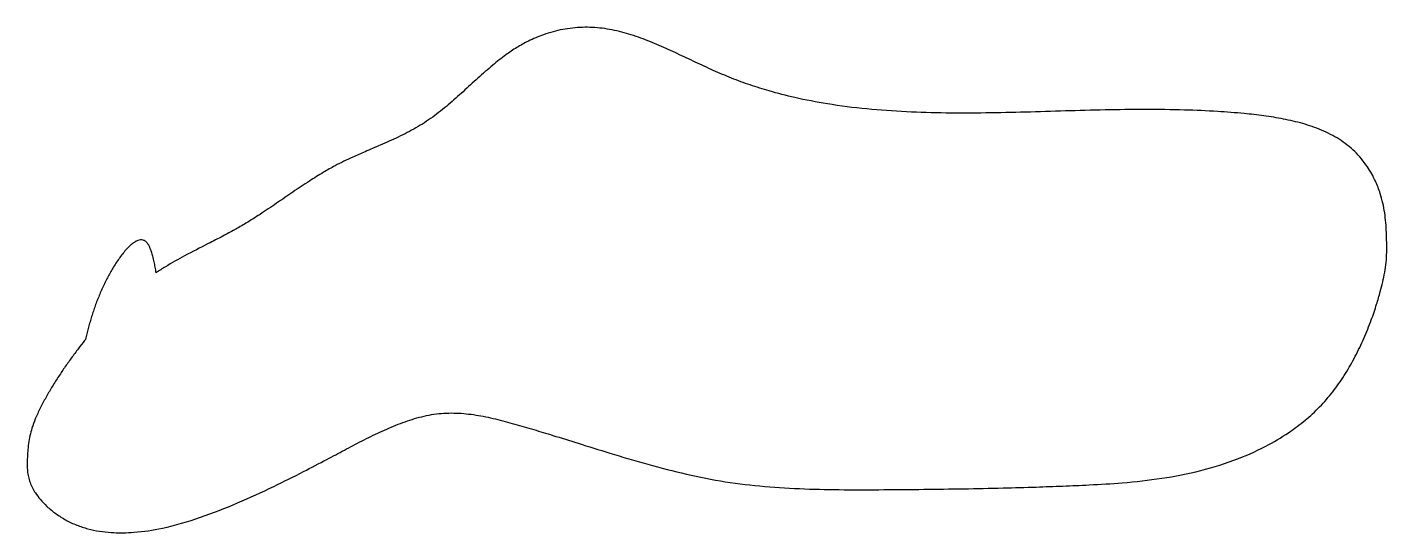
# Model space of a CAD drawing. Header units: millimetres. Extents: x -299 to -1, y 32 to 143.
import ezdxf

# ---------------------------------------------------------------- set-up
doc = ezdxf.new("R2010")
doc.units = ezdxf.units.MM
doc.layers.add('outline', color=7, linetype='Continuous')

msp = doc.modelspace()

# ---------------------------------------------------------------- linework, layer by layer
at = {"layer": 'outline'}
for points, knots in [([(-278.05, 32.04), (-277.25, 32.05), (-274.34, 32.19), (-268.58, 33.09), (-260.97, 35.33), (-252.85, 38.53), (-245.36, 41.98), (-238.87, 45.24), (-233.71, 47.95), (-229.44, 50.22), (-225.58, 52.26), (-221.66, 54.19), (-217.66, 55.93), (-213.54, 57.36), (-209.26, 58.28), (-204.89, 58.45), (-200.54, 57.99), (-196.28, 57.09), (-192.06, 55.95), (-187.88, 54.73), (-183.24, 53.31), (-177.69, 51.58), (-170.75, 49.41), (-162.85, 47.05), (-154.4, 44.86), (-145.84, 43.16), (-137.17, 42.14), (-128.45, 41.64), (-119.73, 41.48), (-111, 41.52), (-102.28, 41.59), (-93.55, 41.71), (-85.31, 41.87), (-78.04, 42.08), (-71.74, 42.31), (-65.45, 42.58), (-58.19, 43.01), (-49.99, 43.9), (-41.42, 45.57), (-33.54, 48.05), (-26.91, 51.06), (-21.94, 54.09), (-18.09, 57.05), (-14.92, 60.06), (-12.1, 63.39), (-9.64, 67), (-7.48, 70.79), (-5.61, 74.73), (-4.07, 78.56), (-2.9, 82), (-2.09, 84.79), (-1.5, 87.14), (-1.05, 89.28), (-0.72, 91.44), (-0.61, 93.62), (-0.63, 95.8), (-0.69, 97.98), (-0.81, 100.16), (-1.05, 102.33), (-1.45, 104.47), (-2.09, 106.81), (-3.14, 109.53), (-4.91, 112.72), (-7.56, 115.9), (-11.01, 118.61), (-14.9, 120.6), (-19.04, 122), (-23.29, 122.99), (-27.6, 123.69), (-32.42, 124.22), (-38.22, 124.65), (-45.49, 124.97), (-53.73, 125.06), (-62.45, 124.95), (-71.18, 124.71), (-79.9, 124.44), (-88.62, 124.24), (-97.35, 124.21), (-106.07, 124.46), (-114.78, 125.07), (-122.96, 126.11), (-130.1, 127.48), (-135.74, 128.93), (-140.36, 130.39), (-144.46, 131.89), (-148.47, 133.6), (-152.42, 135.45), (-156.36, 137.32), (-160.33, 139.13), (-164.38, 140.77), (-168.54, 142.11), (-172.82, 142.98), (-177.19, 143.19), (-181.53, 142.72), (-185.52, 141.64), (-188.87, 140.21), (-191.63, 138.68), (-194.23, 136.91), (-197.08, 134.64), (-200.16, 131.91), (-203.37, 128.94), (-206.62, 126.04), (-210.02, 123.3), (-213.71, 120.95), (-217.59, 118.95), (-221.35, 117.28), (-224.7, 115.87), (-227.37, 114.7), (-229.56, 113.67), (-231.72, 112.57), (-234.25, 111.13), (-237.33, 109.21), (-240.75, 106.91), (-244.34, 104.43), (-247.76, 102.12), (-250.83, 100.17), (-253.55, 98.59), (-256.33, 97.1), (-260, 95.23), (-264.26, 93.07), (-268.06, 90.93), (-270.1, 89.63), (-270.77, 89.18)], [0.0000001, 0.0000001, 0.0000001, 0.0000001, 0.0038879, 0.0140846, 0.0281691, 0.0422536, 0.0563381, 0.0680752, 0.0774649, 0.0845071, 0.0915494, 0.0985916, 0.1056339, 0.1126761, 0.1197184, 0.1267606, 0.1338029, 0.1408451, 0.1478874, 0.1549297, 0.1619719, 0.1713616, 0.1830987, 0.1971832, 0.2112677, 0.2253522, 0.2394367, 0.2535212, 0.2676057, 0.2816902, 0.2957747, 0.3098592, 0.3239437, 0.3356808, 0.3450705, 0.3544602, 0.3661973, 0.3802818, 0.3943663, 0.4084508, 0.4201879, 0.4295775, 0.4366198, 0.443662, 0.4507043, 0.4577466, 0.4647888, 0.4718311, 0.4788733, 0.4847419, 0.4894367, 0.4929578, 0.4964789, 0.5000001, 0.5035212, 0.5070423, 0.5105635, 0.5140846, 0.5176057, 0.5211268, 0.524648, 0.5293428, 0.5352113, 0.5422536, 0.5492959, 0.5563381, 0.5633804, 0.5704226, 0.5774649, 0.5845071, 0.5938968, 0.6056339, 0.6197184, 0.6338029, 0.6478874, 0.6619719, 0.6760564, 0.6901409, 0.7042254, 0.7183099, 0.7323944, 0.7441315, 0.7535212, 0.7605635, 0.7676057, 0.774648, 0.7816902, 0.7887325, 0.7957747, 0.802817, 0.8098592, 0.8169015, 0.8239437, 0.830986, 0.8380282, 0.8438968, 0.8485916, 0.8532865, 0.859155, 0.8661973, 0.8732395, 0.8802818, 0.887324, 0.8943663, 0.9014085, 0.9084508, 0.9143193, 0.9190142, 0.9225353, 0.9260564, 0.9307513, 0.9366198, 0.943662, 0.9507043, 0.9577466, 0.9636151, 0.9683099, 0.9730048, 0.9788733, 0.988263, 0.9961124, 1, 1, 1, 1]), ([(-270.77, 89.18), (-270.84, 89.59), (-270.97, 90.39), (-271.21, 91.59), (-271.47, 92.72), (-271.75, 93.7), (-272.03, 94.47), (-272.32, 95.09), (-272.64, 95.61), (-273.05, 96.07), (-273.59, 96.39), (-274.21, 96.45), (-274.81, 96.29), (-275.35, 96.01), (-275.91, 95.63), (-276.54, 95.1), (-277.26, 94.37), (-278.01, 93.49), (-278.75, 92.52), (-279.45, 91.51), (-280.11, 90.47), (-280.73, 89.42), (-281.32, 88.35), (-281.88, 87.26), (-282.41, 86.15), (-282.92, 85.03), (-283.39, 83.9), (-283.84, 82.76), (-284.26, 81.61), (-284.66, 80.45), (-285.03, 79.29), (-285.37, 78.11), (-285.69, 76.93), (-285.99, 75.74), (-286.17, 74.94), (-286.25, 74.54)], [0.0000422, 0.0000422, 0.0000422, 0.0000422, 0.0357567, 0.071471, 0.1071853, 0.1369472, 0.1607567, 0.1786139, 0.196471, 0.2143282, 0.2321853, 0.2500424, 0.2678996, 0.2857567, 0.3036139, 0.3274234, 0.3571853, 0.3928996, 0.4286139, 0.4643282, 0.5000424, 0.5357567, 0.571471, 0.6071853, 0.6428996, 0.6786139, 0.7143282, 0.7500424, 0.7857567, 0.821471, 0.8571853, 0.8928996, 0.9286139, 0.9643282, 1.0000003, 1.0000003, 1.0000003, 1.0000003]), ([(-286.25, 74.54), (-286.33, 74.45), (-286.87, 73.77), (-287.93, 72.41), (-289.41, 70.43), (-290.9, 68.31), (-292.35, 66.16), (-293.72, 63.96), (-295.03, 61.72), (-296.24, 59.43), (-297.27, 57.21), (-298.02, 55.18), (-298.5, 53.37), (-298.8, 51.67), (-298.97, 49.95), (-299.06, 48.36), (-299.09, 46.92), (-299.03, 45.63), (-298.85, 44.34), (-298.48, 43.1), (-297.94, 41.91), (-297.21, 40.67), (-296.17, 39.29), (-294.68, 37.72), (-292.78, 36.17), (-290.58, 34.79), (-288.23, 33.69), (-285.76, 32.89), (-283.22, 32.36), (-280.77, 32.09), (-279.04, 32.03), (-278.17, 32.04), (-278.05, 32.04)], [0, 0, 0, 0, 0.006124, 0.0435, 0.086978, 0.130456, 0.173935, 0.217413, 0.260891, 0.304369, 0.347848, 0.38408, 0.413065, 0.442051, 0.471036, 0.500022, 0.521761, 0.5435, 0.565239, 0.586978, 0.608717, 0.630456, 0.659442, 0.695674, 0.739152, 0.78263, 0.826108, 0.869587, 0.913065, 0.956543, 0.993915, 1.000022, 1.000022, 1.000022, 1.000022])]:
    msp.add_open_spline(points, degree=3, knots=knots, dxfattribs=at)

doc.saveas('drawing.dxf')
